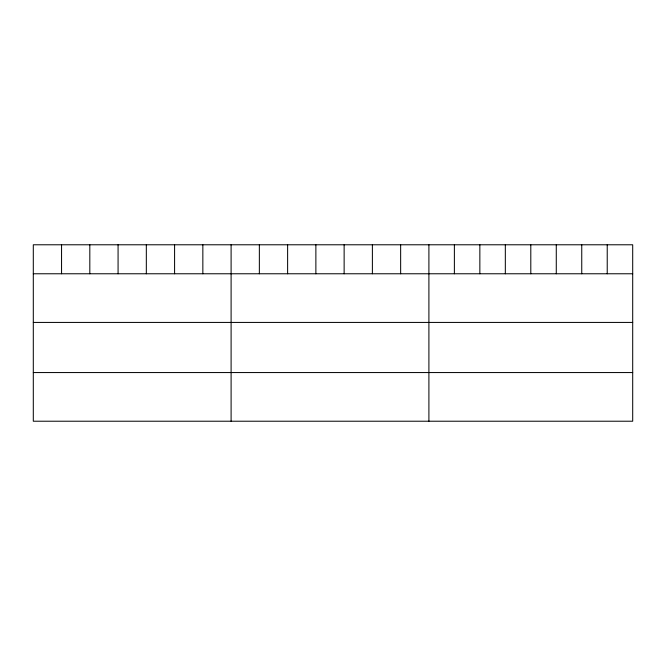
<?xml version="1.0" encoding="UTF-8"?>
<svg xmlns="http://www.w3.org/2000/svg" width="666" height="666" viewBox="0 0 666 666"><rect width="100%" height="100%" fill="white"/><g stroke="black" fill="none" stroke-linecap="round" stroke-linejoin="round"><path stroke-width="1" d="M632.7 273.768L632.7 421.22L33.3 421.22L33.3 244.78L632.7 244.78L632.7 273.768L33.3 273.768M33.3 322.427L632.7 322.427M33.3 372.56L632.7 372.56M607.226 244.78L607.226 273.768M581.751 244.78L581.751 273.768M556.277 244.78L556.277 273.768M530.802 244.78L530.802 273.768M505.327 244.78L505.327 273.768M479.853 244.78L479.853 273.768M454.378 244.78L454.378 273.768M428.904 244.78L428.904 421.22M400.649 244.78L400.649 273.768M372.386 244.78L372.386 273.768M344.131 244.78L344.131 273.768M315.875 244.78L315.875 273.768M287.62 244.78L287.62 273.768M259.357 244.78L259.357 273.768M231.102 244.78L231.102 421.22M202.847 244.78L202.847 273.768M174.584 244.78L174.584 273.768M146.329 244.78L146.329 273.768M118.073 244.78L118.073 273.768M89.818 244.78L89.818 273.768M61.555 244.78L61.555 273.768"/></g></svg>
